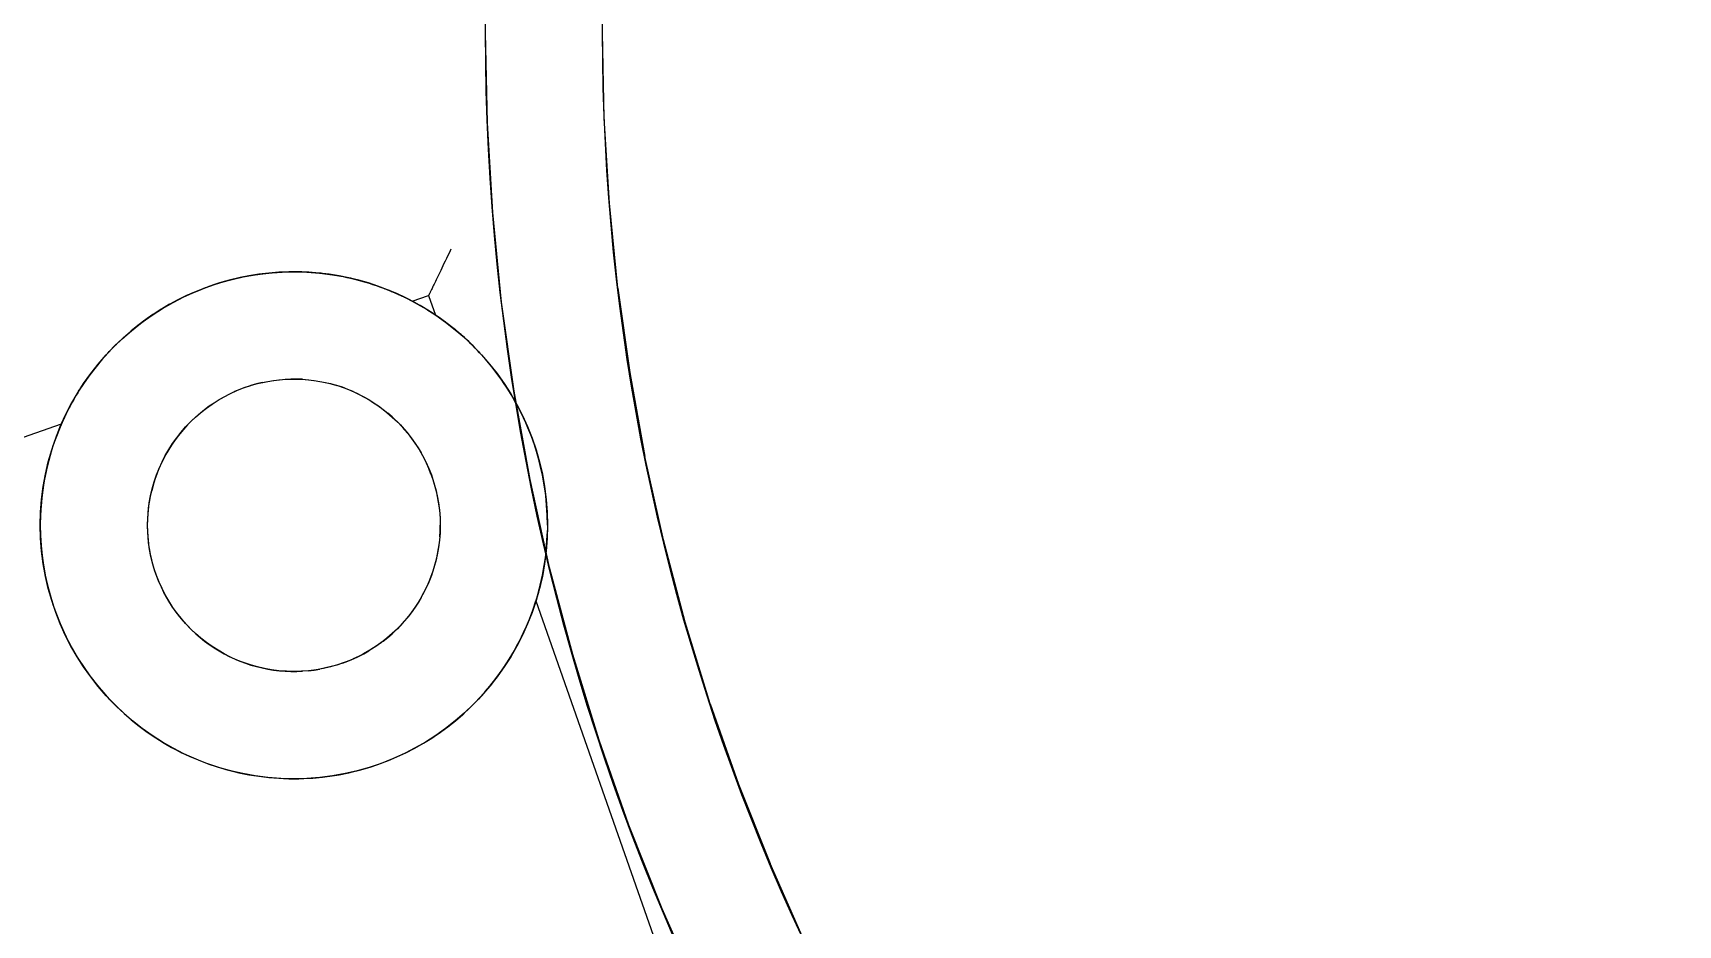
# Model space of a CAD drawing. Header units: millimetres. Extents: x -66 to 216, y -204 to 56.
# Drawn here: x -41.76 to -16.46, y -13.73 to 0 of the extents above; entities that cross this region are included whole.
import ezdxf

# ---------------------------------------------------------------- set-up
doc = ezdxf.new("R2010")
doc.units = ezdxf.units.MM
doc.layers.add('TOP_XY', color=7, linetype='Continuous')

msp = doc.modelspace()

# ---------------------------------------------------------------- linework, layer by layer
for centre, radius in [((0, 0), 34.8), ((0, 0), 33), ((-37.747, -7.576), 3.9), ((-37.747, -7.576), 2.25)]:
    msp.add_circle(centre, radius)
at = {"layer": 'TOP_XY'}
for p, q in [((-33, 0), (-32.974, 1.312)), ((-34.772, -1.384), (-34.8, 0)), ((-32.974, -1.312), (-33, 0)), ((-34.69, -2.765), (-34.772, -1.384)), ((-32.896, -2.622), (-32.974, -1.312)), ((-34.553, -4.142), (-34.69, -2.765)), ((-32.765, -3.928), (-32.896, -2.622)), ((-35.422, -3.514), (-35.44, -3.55)), ((-35.402, -3.472), (-35.422, -3.514)), ((-35.38, -3.425), (-35.402, -3.472)), ((-35.356, -3.377), (-35.38, -3.425)), ((-35.333, -3.327), (-35.356, -3.377)), ((-38.822, -3.827), (-38.676, -3.788)), ((-38.593, -3.769), (-38.744, -3.806)), ((-38.676, -3.788), (-38.744, -3.806)), ((-38.676, -3.788), (-38.529, -3.755)), ((-38.676, -3.788), (-38.593, -3.769)), ((-38.441, -3.738), (-38.593, -3.769)), ((-38.529, -3.755), (-38.593, -3.769)), ((-38.529, -3.755), (-38.38, -3.728)), ((-38.529, -3.755), (-38.441, -3.738)), ((-38.288, -3.714), (-38.441, -3.738)), ((-38.38, -3.728), (-38.441, -3.738)), ((-38.38, -3.728), (-38.231, -3.706)), ((-38.38, -3.728), (-38.288, -3.714)), ((-38.134, -3.695), (-38.288, -3.714)), ((-38.231, -3.706), (-38.288, -3.714)), ((-38.231, -3.706), (-38.08, -3.69)), ((-38.231, -3.706), (-38.134, -3.695)), ((-37.98, -3.683), (-38.134, -3.695)), ((-38.08, -3.69), (-38.134, -3.695)), ((-38.08, -3.69), (-37.929, -3.68)), ((-38.08, -3.69), (-37.98, -3.683)), ((-37.825, -3.677), (-37.98, -3.683)), ((-37.929, -3.68), (-37.98, -3.683)), ((-37.929, -3.68), (-37.778, -3.676)), ((-37.929, -3.68), (-37.825, -3.677)), ((-37.778, -3.676), (-37.825, -3.677)), ((-37.67, -3.677), (-37.825, -3.677)), ((-37.778, -3.676), (-37.627, -3.678)), ((-37.778, -3.676), (-37.67, -3.677)), ((-37.627, -3.678), (-37.67, -3.677)), ((-37.515, -3.683), (-37.67, -3.677)), ((-37.476, -3.685), (-37.627, -3.678)), ((-37.627, -3.678), (-37.515, -3.683)), ((-37.476, -3.685), (-37.515, -3.683)), ((-37.36, -3.695), (-37.515, -3.683)), ((-37.476, -3.685), (-37.326, -3.699)), ((-37.476, -3.685), (-37.36, -3.695)), ((-37.326, -3.699), (-37.36, -3.695)), ((-37.206, -3.714), (-37.36, -3.695)), ((-37.326, -3.699), (-37.176, -3.718)), ((-37.326, -3.699), (-37.206, -3.714)), ((-37.176, -3.718), (-37.206, -3.714)), ((-37.053, -3.738), (-37.206, -3.714)), ((-37.176, -3.718), (-37.144, -3.723)), ((-37.144, -3.723), (-37.112, -3.728)), ((-37.112, -3.728), (-37.052, -3.739)), ((-37.112, -3.728), (-37.053, -3.738)), ((-36.901, -3.769), (-37.053, -3.738)), ((-37.052, -3.739), (-36.991, -3.75)), ((-36.991, -3.75), (-36.931, -3.762)), ((-36.931, -3.762), (-36.872, -3.776)), ((-36.931, -3.762), (-36.901, -3.769)), ((-36.872, -3.776), (-36.901, -3.769)), ((-36.75, -3.806), (-36.901, -3.769)), ((-36.872, -3.776), (-36.813, -3.79)), ((-36.813, -3.79), (-36.761, -3.803)), ((-35.549, -3.777), (-35.561, -3.802)), ((-35.535, -3.748), (-35.549, -3.777)), ((-35.52, -3.718), (-35.535, -3.748)), ((-35.505, -3.687), (-35.52, -3.718)), ((-35.49, -3.654), (-35.505, -3.687)), ((-35.474, -3.621), (-35.49, -3.654)), ((-35.457, -3.586), (-35.474, -3.621)), ((-35.44, -3.55), (-35.457, -3.586)), ((-39.524, -4.104), (-39.388, -4.038)), ((-39.329, -4.011), (-39.469, -4.077)), ((-39.388, -4.038), (-39.469, -4.077)), ((-39.388, -4.038), (-39.25, -3.977)), ((-39.388, -4.038), (-39.329, -4.011)), ((-39.186, -3.951), (-39.329, -4.011)), ((-39.25, -3.977), (-39.329, -4.011)), ((-39.25, -3.977), (-39.11, -3.922)), ((-39.25, -3.977), (-39.186, -3.951)), ((-39.041, -3.897), (-39.186, -3.951)), ((-39.11, -3.922), (-39.186, -3.951)), ((-39.11, -3.922), (-38.967, -3.872)), ((-39.11, -3.922), (-39.041, -3.897)), ((-38.893, -3.848), (-39.041, -3.897)), ((-38.967, -3.872), (-39.041, -3.897)), ((-38.967, -3.872), (-38.822, -3.827)), ((-38.967, -3.872), (-38.893, -3.848)), ((-38.744, -3.806), (-38.893, -3.848)), ((-38.822, -3.827), (-38.893, -3.848)), ((-38.822, -3.827), (-38.744, -3.806)), ((-36.761, -3.803), (-36.723, -3.813)), ((-36.761, -3.803), (-36.75, -3.806)), ((-36.723, -3.813), (-36.75, -3.806)), ((-36.601, -3.848), (-36.75, -3.806)), ((-36.723, -3.813), (-36.685, -3.824)), ((-36.685, -3.824), (-36.647, -3.834)), ((-36.647, -3.834), (-36.61, -3.846)), ((-36.61, -3.846), (-36.573, -3.857)), ((-36.61, -3.846), (-36.601, -3.848)), ((-36.573, -3.857), (-36.601, -3.848)), ((-36.454, -3.897), (-36.601, -3.848)), ((-36.573, -3.857), (-36.537, -3.869)), ((-36.537, -3.869), (-36.501, -3.881)), ((-36.501, -3.881), (-36.466, -3.893)), ((-36.466, -3.893), (-36.431, -3.905)), ((-36.466, -3.893), (-36.454, -3.897)), ((-36.431, -3.905), (-36.454, -3.897)), ((-36.309, -3.951), (-36.454, -3.897)), ((-36.431, -3.905), (-36.398, -3.917)), ((-36.398, -3.917), (-36.368, -3.928)), ((-36.368, -3.928), (-36.347, -3.936)), ((-36.347, -3.936), (-36.326, -3.944)), ((-36.326, -3.944), (-36.305, -3.953)), ((-36.326, -3.944), (-36.309, -3.951)), ((-36.166, -4.011), (-36.309, -3.951)), ((-36.305, -3.953), (-36.284, -3.961)), ((-36.284, -3.961), (-36.264, -3.969)), ((-36.264, -3.969), (-36.245, -3.977)), ((-36.245, -3.977), (-36.226, -3.985)), ((-36.226, -3.985), (-36.207, -3.993)), ((-36.207, -3.993), (-36.189, -4.001)), ((-36.189, -4.001), (-36.171, -4.009)), ((-36.171, -4.009), (-36.154, -4.016)), ((-36.025, -4.077), (-36.166, -4.011)), ((-36.154, -4.016), (-36.138, -4.024)), ((-36.138, -4.024), (-36.122, -4.031)), ((-36.122, -4.031), (-36.106, -4.038)), ((-36.106, -4.038), (-36.091, -4.045)), ((-36.091, -4.045), (-36.077, -4.052)), ((-35.926, -4.127), (-35.675, -4.039)), ((-35.674, -4.038), (-35.675, -4.039)), ((-35.675, -4.039), (-35.675, -4.039)), ((-35.675, -4.039), (-35.569, -4.341)), ((-35.673, -4.036), (-35.674, -4.038)), ((-35.672, -4.034), (-35.673, -4.036)), ((-35.67, -4.03), (-35.672, -4.034)), ((-35.668, -4.026), (-35.67, -4.03)), ((-35.666, -4.022), (-35.668, -4.026)), ((-35.664, -4.016), (-35.666, -4.022)), ((-35.661, -4.01), (-35.664, -4.016)), ((-35.657, -4.003), (-35.661, -4.01)), ((-35.653, -3.995), (-35.657, -4.003)), ((-35.649, -3.987), (-35.653, -3.995)), ((-35.645, -3.978), (-35.649, -3.987)), ((-35.64, -3.968), (-35.645, -3.978)), ((-35.635, -3.957), (-35.64, -3.968)), ((-35.63, -3.946), (-35.635, -3.957)), ((-35.623, -3.933), (-35.63, -3.946)), ((-35.616, -3.917), (-35.623, -3.933)), ((-35.608, -3.9), (-35.616, -3.917)), ((-35.599, -3.882), (-35.608, -3.9)), ((-35.59, -3.864), (-35.599, -3.882)), ((-35.581, -3.844), (-35.59, -3.864)), ((-35.571, -3.823), (-35.581, -3.844)), ((-35.561, -3.802), (-35.571, -3.823)), ((-32.765, -3.928), (-32.583, -5.227)), ((-39.915, -4.334), (-39.788, -4.253)), ((-39.742, -4.225), (-39.873, -4.307)), ((-39.788, -4.253), (-39.873, -4.307)), ((-39.788, -4.253), (-39.658, -4.176)), ((-39.788, -4.253), (-39.742, -4.225)), ((-39.607, -4.148), (-39.742, -4.225)), ((-39.658, -4.176), (-39.742, -4.225)), ((-39.658, -4.176), (-39.524, -4.104)), ((-39.658, -4.176), (-39.607, -4.148)), ((-39.469, -4.077), (-39.607, -4.148)), ((-39.524, -4.104), (-39.607, -4.148)), ((-39.524, -4.104), (-39.469, -4.077)), ((-36.077, -4.052), (-36.063, -4.058)), ((-36.063, -4.058), (-36.05, -4.065)), ((-36.05, -4.065), (-36.038, -4.071)), ((-36.038, -4.071), (-36.026, -4.077)), ((-36.026, -4.077), (-36.014, -4.082)), ((-35.887, -4.148), (-36.025, -4.077)), ((-36.014, -4.082), (-36.004, -4.087)), ((-36.004, -4.087), (-35.994, -4.092)), ((-35.994, -4.092), (-35.985, -4.097)), ((-35.985, -4.097), (-35.976, -4.101)), ((-35.976, -4.101), (-35.968, -4.106)), ((-35.968, -4.106), (-35.961, -4.109)), ((-35.961, -4.109), (-35.954, -4.113)), ((-35.954, -4.113), (-35.948, -4.116)), ((-35.948, -4.116), (-35.943, -4.118)), ((-35.943, -4.118), (-35.939, -4.121)), ((-35.939, -4.121), (-35.935, -4.123)), ((-35.935, -4.123), (-35.932, -4.124)), ((-35.932, -4.124), (-35.929, -4.126)), ((-35.929, -4.126), (-35.927, -4.127)), ((-35.927, -4.127), (-35.926, -4.127)), ((-35.926, -4.127), (-35.926, -4.127)), ((-35.926, -4.127), (-35.753, -4.225)), ((-35.926, -4.127), (-35.804, -4.194)), ((-35.926, -4.127), (-35.887, -4.148)), ((-35.753, -4.225), (-35.887, -4.148)), ((-35.685, -4.266), (-35.804, -4.194)), ((-35.753, -4.225), (-35.804, -4.194)), ((-35.685, -4.266), (-35.753, -4.225)), ((-35.621, -4.307), (-35.753, -4.225)), ((-35.569, -4.341), (-35.685, -4.266)), ((-35.685, -4.266), (-35.621, -4.307)), ((-34.361, -5.512), (-34.553, -4.142)), ((-40.277, -4.608), (-40.16, -4.512)), ((-40.127, -4.486), (-40.248, -4.583)), ((-40.16, -4.512), (-40.248, -4.583)), ((-40.16, -4.512), (-40.039, -4.421)), ((-40.16, -4.512), (-40.127, -4.486)), ((-40.002, -4.394), (-40.127, -4.486)), ((-40.039, -4.421), (-40.127, -4.486)), ((-40.039, -4.421), (-39.915, -4.334)), ((-40.039, -4.421), (-40.002, -4.394)), ((-39.873, -4.307), (-40.002, -4.394)), ((-39.915, -4.334), (-40.002, -4.394)), ((-39.915, -4.334), (-39.873, -4.307)), ((-35.493, -4.394), (-35.621, -4.307)), ((-35.569, -4.341), (-35.621, -4.307)), ((-35.569, -4.341), (-35.569, -4.341)), ((-35.569, -4.341), (-35.568, -4.342)), ((-35.568, -4.342), (-35.566, -4.343)), ((-35.566, -4.343), (-35.565, -4.344)), ((-35.565, -4.344), (-35.562, -4.346)), ((-35.562, -4.346), (-35.559, -4.348)), ((-35.559, -4.348), (-35.556, -4.35)), ((-35.552, -4.352), (-35.556, -4.35)), ((-35.548, -4.355), (-35.552, -4.352)), ((-35.543, -4.359), (-35.548, -4.355)), ((-35.543, -4.359), (-35.538, -4.362)), ((-35.538, -4.362), (-35.532, -4.366)), ((-35.532, -4.366), (-35.525, -4.371)), ((-35.525, -4.371), (-35.519, -4.375)), ((-35.519, -4.375), (-35.512, -4.38)), ((-35.512, -4.38), (-35.504, -4.386)), ((-35.504, -4.386), (-35.496, -4.391)), ((-35.496, -4.391), (-35.487, -4.397)), ((-35.368, -4.486), (-35.493, -4.394)), ((-35.487, -4.397), (-35.479, -4.404)), ((-35.479, -4.404), (-35.469, -4.41)), ((-35.469, -4.41), (-35.46, -4.417)), ((-35.46, -4.417), (-35.45, -4.425)), ((-35.45, -4.425), (-35.44, -4.432)), ((-35.429, -4.44), (-35.44, -4.432)), ((-35.418, -4.448), (-35.429, -4.44)), ((-35.407, -4.456), (-35.418, -4.448)), ((-35.395, -4.465), (-35.407, -4.456)), ((-35.395, -4.465), (-35.383, -4.474)), ((-35.383, -4.474), (-35.371, -4.483)), ((-35.371, -4.483), (-35.359, -4.493)), ((-35.247, -4.583), (-35.368, -4.486)), ((-35.359, -4.493), (-35.342, -4.506)), ((-35.342, -4.506), (-35.322, -4.521)), ((-35.303, -4.537), (-35.322, -4.521)), ((-35.282, -4.554), (-35.303, -4.537)), ((-35.262, -4.571), (-35.282, -4.554)), ((-40.477, -4.791), (-40.586, -4.902)), ((-40.499, -4.812), (-40.39, -4.708)), ((-40.499, -4.812), (-40.477, -4.791)), ((-40.365, -4.685), (-40.477, -4.791)), ((-40.39, -4.708), (-40.477, -4.791)), ((-40.39, -4.708), (-40.277, -4.608)), ((-40.39, -4.708), (-40.365, -4.685)), ((-40.248, -4.583), (-40.365, -4.685)), ((-40.277, -4.608), (-40.365, -4.685)), ((-40.277, -4.608), (-40.248, -4.583)), ((-35.247, -4.583), (-35.262, -4.571)), ((-35.262, -4.571), (-35.241, -4.588)), ((-35.13, -4.685), (-35.247, -4.583)), ((-35.247, -4.583), (-35.241, -4.588)), ((-35.241, -4.588), (-35.22, -4.606)), ((-35.198, -4.624), (-35.22, -4.606)), ((-35.176, -4.643), (-35.198, -4.624)), ((-35.154, -4.663), (-35.176, -4.643)), ((-35.13, -4.685), (-35.154, -4.663)), ((-35.125, -4.689), (-35.154, -4.663)), ((-35.017, -4.791), (-35.13, -4.685)), ((-35.13, -4.685), (-35.125, -4.689)), ((-35.092, -4.72), (-35.125, -4.689)), ((-35.058, -4.751), (-35.092, -4.72)), ((-35.025, -4.784), (-35.058, -4.751)), ((-35.017, -4.791), (-35.025, -4.784)), ((-34.991, -4.817), (-35.025, -4.784)), ((-34.909, -4.902), (-35.017, -4.791)), ((-35.017, -4.791), (-34.991, -4.817)), ((-40.69, -5.017), (-40.789, -5.136)), ((-40.709, -5.038), (-40.759, -5.098)), ((-40.657, -4.979), (-40.709, -5.038)), ((-40.69, -5.017), (-40.709, -5.038)), ((-40.586, -4.902), (-40.69, -5.017)), ((-40.657, -4.979), (-40.69, -5.017)), ((-40.604, -4.921), (-40.657, -4.979)), ((-40.499, -4.812), (-40.604, -4.921)), ((-40.604, -4.921), (-40.586, -4.902)), ((-40.499, -4.812), (-40.586, -4.902)), ((-34.958, -4.851), (-34.991, -4.817)), ((-34.924, -4.885), (-34.958, -4.851)), ((-34.909, -4.902), (-34.924, -4.885)), ((-34.891, -4.921), (-34.924, -4.885)), ((-34.804, -5.017), (-34.909, -4.902)), ((-34.909, -4.902), (-34.891, -4.921)), ((-34.847, -4.969), (-34.891, -4.921)), ((-34.804, -5.017), (-34.847, -4.969)), ((-34.798, -5.024), (-34.847, -4.969)), ((-34.705, -5.136), (-34.804, -5.017)), ((-34.804, -5.017), (-34.798, -5.024)), ((-34.75, -5.081), (-34.798, -5.024)), ((-40.884, -5.259), (-40.974, -5.385)), ((-40.896, -5.275), (-40.932, -5.325)), ((-40.855, -5.22), (-40.896, -5.275)), ((-40.884, -5.259), (-40.896, -5.275)), ((-40.789, -5.136), (-40.884, -5.259)), ((-40.855, -5.22), (-40.884, -5.259)), ((-40.808, -5.159), (-40.855, -5.22)), ((-40.759, -5.098), (-40.808, -5.159)), ((-40.789, -5.136), (-40.808, -5.159)), ((-40.759, -5.098), (-40.789, -5.136)), ((-34.705, -5.136), (-34.75, -5.081)), ((-34.703, -5.139), (-34.75, -5.081)), ((-34.61, -5.259), (-34.705, -5.136)), ((-34.705, -5.136), (-34.703, -5.139)), ((-34.656, -5.198), (-34.703, -5.139)), ((-34.611, -5.258), (-34.656, -5.198)), ((-34.566, -5.32), (-34.611, -5.258)), ((-34.521, -5.385), (-34.61, -5.259)), ((-32.583, -5.227), (-32.35, -6.518)), ((-41.058, -5.515), (-41.138, -5.648)), ((-41.072, -5.537), (-41.095, -5.575)), ((-41.047, -5.498), (-41.072, -5.537)), ((-41.058, -5.515), (-41.072, -5.537)), ((-40.974, -5.385), (-41.058, -5.515)), ((-41.058, -5.515), (-41.047, -5.498)), ((-41.022, -5.458), (-41.047, -5.498)), ((-40.996, -5.419), (-41.022, -5.458)), ((-40.966, -5.374), (-40.996, -5.419)), ((-40.974, -5.385), (-40.996, -5.419)), ((-40.974, -5.385), (-40.966, -5.374)), ((-40.932, -5.325), (-40.966, -5.374)), ((-38.82, -5.598), (-38.741, -5.557)), ((-38.741, -5.557), (-38.66, -5.519)), ((-38.577, -5.485), (-38.66, -5.519)), ((-38.493, -5.453), (-38.577, -5.485)), ((-38.493, -5.453), (-38.408, -5.425)), ((-38.322, -5.401), (-38.408, -5.425)), ((-38.235, -5.38), (-38.322, -5.401)), ((-38.235, -5.38), (-38.148, -5.362)), ((-38.148, -5.362), (-38.059, -5.348)), ((-38.059, -5.348), (-37.971, -5.337)), ((-37.971, -5.337), (-37.881, -5.33)), ((-37.881, -5.33), (-37.792, -5.326)), ((-37.702, -5.326), (-37.792, -5.326)), ((-37.613, -5.33), (-37.702, -5.326)), ((-37.613, -5.33), (-37.524, -5.337)), ((-37.524, -5.337), (-37.435, -5.348)), ((-37.435, -5.348), (-37.347, -5.362)), ((-37.347, -5.362), (-37.259, -5.38)), ((-37.259, -5.38), (-37.172, -5.401)), ((-37.172, -5.401), (-37.086, -5.425)), ((-37.001, -5.453), (-37.086, -5.425)), ((-36.917, -5.485), (-37.001, -5.453)), ((-36.835, -5.519), (-36.917, -5.485)), ((-36.835, -5.519), (-36.754, -5.557)), ((-36.754, -5.557), (-36.674, -5.598)), ((-34.523, -5.382), (-34.566, -5.32)), ((-34.467, -5.467), (-34.523, -5.382)), ((-34.521, -5.385), (-34.523, -5.382)), ((-34.436, -5.515), (-34.521, -5.385)), ((-34.467, -5.467), (-34.521, -5.385)), ((-34.406, -5.564), (-34.467, -5.467)), ((-34.436, -5.515), (-34.467, -5.467)), ((-34.357, -5.648), (-34.436, -5.515)), ((-34.406, -5.564), (-34.436, -5.515)), ((-34.357, -5.648), (-34.406, -5.564)), ((-34.348, -5.664), (-34.406, -5.564)), ((-34.114, -6.874), (-34.361, -5.512)), ((-41.212, -5.785), (-41.28, -5.924)), ((-41.227, -5.816), (-41.237, -5.835)), ((-41.217, -5.796), (-41.227, -5.816)), ((-41.207, -5.775), (-41.217, -5.796)), ((-41.212, -5.785), (-41.217, -5.796)), ((-41.138, -5.648), (-41.212, -5.785)), ((-41.212, -5.785), (-41.207, -5.775)), ((-41.194, -5.752), (-41.207, -5.775)), ((-41.18, -5.725), (-41.194, -5.752)), ((-41.165, -5.697), (-41.18, -5.725)), ((-41.149, -5.668), (-41.165, -5.697)), ((-41.132, -5.639), (-41.149, -5.668)), ((-41.138, -5.648), (-41.149, -5.668)), ((-41.138, -5.648), (-41.132, -5.639)), ((-41.115, -5.609), (-41.132, -5.639)), ((-41.095, -5.575), (-41.115, -5.609)), ((-39.19, -5.849), (-39.12, -5.793)), ((-39.12, -5.793), (-39.048, -5.74)), ((-39.048, -5.74), (-38.974, -5.69)), ((-38.974, -5.69), (-38.898, -5.643)), ((-38.898, -5.643), (-38.82, -5.598)), ((-36.674, -5.598), (-36.597, -5.643)), ((-36.597, -5.643), (-36.521, -5.69)), ((-36.521, -5.69), (-36.447, -5.74)), ((-36.447, -5.74), (-36.375, -5.793)), ((-36.375, -5.793), (-36.305, -5.849)), ((-34.283, -5.785), (-34.357, -5.648)), ((-34.357, -5.648), (-34.348, -5.664)), ((-34.293, -5.765), (-34.348, -5.664)), ((-34.242, -5.867), (-34.293, -5.765)), ((-34.283, -5.785), (-34.293, -5.765)), ((-34.214, -5.924), (-34.283, -5.785)), ((-34.242, -5.867), (-34.283, -5.785)), ((-41.324, -6.021), (-59.649, -12.451)), ((-41.324, -6.021), (-41.4, -6.21)), ((-41.343, -6.066), (-41.4, -6.21)), ((-41.324, -6.021), (-41.364, -6.116)), ((-41.28, -5.924), (-41.343, -6.066)), ((-41.324, -6.021), (-41.343, -6.066)), ((-41.323, -6.02), (-41.324, -6.021)), ((-41.324, -6.021), (-41.324, -6.021)), ((-41.322, -6.016), (-41.323, -6.018)), ((-41.323, -6.018), (-41.323, -6.02)), ((-41.32, -6.013), (-41.322, -6.016)), ((-41.318, -6.009), (-41.32, -6.013)), ((-41.316, -6.004), (-41.318, -6.009)), ((-41.314, -5.998), (-41.316, -6.004)), ((-41.311, -5.992), (-41.314, -5.998)), ((-41.308, -5.986), (-41.311, -5.992)), ((-41.305, -5.978), (-41.308, -5.986)), ((-41.301, -5.97), (-41.305, -5.978)), ((-41.297, -5.961), (-41.301, -5.97)), ((-41.293, -5.952), (-41.297, -5.961)), ((-41.288, -5.942), (-41.293, -5.952)), ((-41.283, -5.931), (-41.288, -5.942)), ((-41.277, -5.918), (-41.283, -5.931)), ((-41.27, -5.903), (-41.277, -5.918)), ((-41.263, -5.887), (-41.27, -5.903)), ((-41.255, -5.871), (-41.263, -5.887)), ((-41.246, -5.853), (-41.255, -5.871)), ((-41.237, -5.835), (-41.246, -5.853)), ((-39.385, -6.033), (-39.445, -6.1)), ((-39.322, -5.969), (-39.385, -6.033)), ((-39.322, -5.969), (-39.257, -5.908)), ((-39.257, -5.908), (-39.19, -5.849)), ((-36.237, -5.908), (-36.305, -5.849)), ((-36.172, -5.969), (-36.237, -5.908)), ((-36.172, -5.969), (-36.11, -6.033)), ((-36.11, -6.033), (-36.049, -6.1)), ((-34.193, -5.972), (-34.242, -5.867)), ((-34.214, -5.924), (-34.242, -5.867)), ((-34.152, -6.066), (-34.214, -5.924)), ((-34.193, -5.972), (-34.214, -5.924)), ((-34.152, -6.066), (-34.193, -5.972)), ((-34.147, -6.077), (-34.193, -5.972)), ((-34.094, -6.21), (-34.152, -6.066)), ((-34.152, -6.066), (-34.147, -6.077)), ((-41.4, -6.21), (-41.452, -6.356)), ((-41.401, -6.212), (-41.442, -6.327)), ((-41.364, -6.116), (-41.401, -6.212)), ((-41.364, -6.116), (-41.4, -6.21)), ((-39.609, -6.312), (-39.657, -6.387)), ((-39.557, -6.239), (-39.609, -6.312)), ((-39.502, -6.168), (-39.557, -6.239)), ((-39.445, -6.1), (-39.502, -6.168)), ((-36.049, -6.1), (-35.992, -6.168)), ((-35.992, -6.168), (-35.938, -6.239)), ((-35.938, -6.239), (-35.886, -6.312)), ((-35.886, -6.312), (-35.837, -6.387)), ((-34.104, -6.185), (-34.147, -6.077)), ((-34.064, -6.293), (-34.104, -6.185)), ((-34.094, -6.21), (-34.104, -6.185)), ((-34.043, -6.356), (-34.094, -6.21)), ((-34.064, -6.293), (-34.094, -6.21)), ((-34.028, -6.403), (-34.064, -6.293)), ((-34.043, -6.356), (-34.064, -6.293)), ((-41.512, -6.56), (-41.542, -6.678)), ((-41.497, -6.504), (-41.537, -6.654)), ((-41.512, -6.56), (-41.537, -6.654)), ((-41.479, -6.443), (-41.512, -6.56)), ((-41.497, -6.504), (-41.512, -6.56)), ((-41.452, -6.356), (-41.497, -6.504)), ((-41.479, -6.443), (-41.497, -6.504)), ((-41.442, -6.327), (-41.479, -6.443)), ((-41.452, -6.356), (-41.479, -6.443)), ((-41.442, -6.327), (-41.452, -6.356)), ((-39.746, -6.543), (-39.785, -6.623)), ((-39.703, -6.464), (-39.746, -6.543)), ((-39.657, -6.387), (-39.703, -6.464)), ((-35.837, -6.387), (-35.791, -6.464)), ((-35.791, -6.464), (-35.749, -6.543)), ((-35.749, -6.543), (-35.709, -6.623)), ((-33.997, -6.504), (-34.043, -6.356)), ((-34.028, -6.403), (-34.043, -6.356)), ((-33.997, -6.504), (-34.028, -6.403)), ((-33.995, -6.513), (-34.028, -6.403)), ((-33.958, -6.654), (-33.997, -6.504)), ((-33.997, -6.504), (-33.995, -6.513)), ((-33.965, -6.624), (-33.995, -6.513)), ((-32.065, -7.799), (-32.35, -6.518)), ((-41.57, -6.806), (-41.598, -6.958)), ((-41.569, -6.796), (-41.591, -6.916)), ((-41.57, -6.806), (-41.591, -6.916)), ((-41.537, -6.654), (-41.57, -6.806)), ((-41.57, -6.806), (-41.569, -6.796)), ((-41.542, -6.678), (-41.569, -6.796)), ((-41.537, -6.654), (-41.542, -6.678)), ((-39.855, -6.788), (-39.884, -6.872)), ((-39.822, -6.705), (-39.855, -6.788)), ((-39.785, -6.623), (-39.822, -6.705)), ((-35.673, -6.705), (-35.709, -6.623)), ((-35.64, -6.788), (-35.673, -6.705)), ((-35.64, -6.788), (-35.61, -6.872)), ((-33.939, -6.734), (-33.965, -6.624)), ((-33.958, -6.654), (-33.965, -6.624)), ((-33.924, -6.806), (-33.958, -6.654)), ((-33.939, -6.734), (-33.958, -6.654)), ((-33.916, -6.846), (-33.939, -6.734)), ((-33.924, -6.806), (-33.939, -6.734)), ((-33.896, -6.958), (-33.924, -6.806)), ((-33.916, -6.846), (-33.924, -6.806)), ((-41.61, -7.036), (-41.625, -7.157)), ((-41.598, -6.958), (-41.62, -7.112)), ((-41.61, -7.036), (-41.62, -7.112)), ((-41.591, -6.916), (-41.61, -7.036)), ((-41.598, -6.958), (-41.61, -7.036)), ((-41.591, -6.916), (-41.598, -6.958)), ((-39.953, -7.132), (-39.933, -7.044)), ((-39.911, -6.958), (-39.933, -7.044)), ((-39.884, -6.872), (-39.911, -6.958)), ((-35.61, -6.872), (-35.584, -6.958)), ((-35.584, -6.958), (-35.561, -7.044)), ((-35.561, -7.044), (-35.542, -7.132)), ((-33.814, -8.225), (-34.114, -6.874)), ((-33.897, -6.958), (-33.916, -6.846)), ((-33.88, -7.07), (-33.897, -6.958)), ((-33.875, -7.112), (-33.896, -6.958)), ((-33.88, -7.07), (-33.896, -6.958)), ((-33.867, -7.183), (-33.88, -7.07)), ((-33.875, -7.112), (-33.88, -7.07)), ((-41.635, -7.266), (-41.644, -7.421)), ((-41.636, -7.278), (-41.643, -7.399)), ((-41.625, -7.157), (-41.636, -7.278)), ((-41.635, -7.266), (-41.636, -7.278)), ((-41.62, -7.112), (-41.635, -7.266)), ((-41.625, -7.157), (-41.635, -7.266)), ((-41.62, -7.112), (-41.625, -7.157)), ((-39.99, -7.397), (-39.981, -7.308)), ((-39.981, -7.308), (-39.969, -7.22)), ((-39.969, -7.22), (-39.953, -7.132)), ((-35.542, -7.132), (-35.526, -7.22)), ((-35.526, -7.22), (-35.513, -7.308)), ((-35.513, -7.308), (-35.504, -7.397)), ((-33.86, -7.266), (-33.875, -7.112)), ((-33.867, -7.183), (-33.875, -7.112)), ((-33.857, -7.295), (-33.867, -7.183)), ((-33.86, -7.266), (-33.867, -7.183)), ((-33.85, -7.421), (-33.86, -7.266)), ((-33.857, -7.295), (-33.86, -7.266)), ((-33.851, -7.408), (-33.857, -7.295)), ((-41.643, -7.399), (-41.647, -7.521)), ((-41.644, -7.421), (-41.647, -7.521)), ((-41.644, -7.421), (-41.647, -7.576)), ((-41.647, -7.521), (-41.647, -7.576)), ((-41.647, -7.521), (-41.647, -7.642)), ((-41.647, -7.576), (-41.647, -7.642)), ((-41.647, -7.576), (-41.644, -7.731)), ((-41.643, -7.399), (-41.644, -7.421)), ((-39.997, -7.576), (-39.995, -7.487)), ((-39.995, -7.665), (-39.997, -7.576)), ((-39.995, -7.487), (-39.99, -7.397)), ((-35.504, -7.397), (-35.499, -7.487)), ((-35.499, -7.487), (-35.497, -7.576)), ((-35.499, -7.665), (-35.497, -7.576)), ((-33.848, -7.492), (-33.851, -7.408)), ((-33.85, -7.421), (-33.851, -7.408)), ((-33.848, -7.492), (-33.85, -7.421)), ((-33.847, -7.576), (-33.85, -7.421)), ((-33.847, -7.576), (-33.85, -7.731)), ((-33.847, -7.576), (-33.849, -7.678)), ((-33.848, -7.492), (-33.847, -7.576)), ((-41.647, -7.642), (-41.644, -7.731)), ((-41.647, -7.642), (-41.643, -7.764)), ((-41.644, -7.731), (-41.643, -7.764)), ((-41.644, -7.731), (-41.635, -7.886)), ((-41.643, -7.764), (-41.635, -7.885)), ((-39.99, -7.755), (-39.995, -7.665)), ((-39.981, -7.844), (-39.99, -7.755)), ((-35.504, -7.755), (-35.513, -7.844)), ((-35.504, -7.755), (-35.499, -7.665)), ((-33.86, -7.886), (-33.85, -7.731)), ((-33.858, -7.869), (-33.853, -7.779)), ((-33.853, -7.779), (-33.849, -7.678)), ((-33.853, -7.779), (-33.85, -7.731)), ((-33.85, -7.731), (-33.849, -7.678)), ((-31.73, -9.068), (-32.065, -7.799)), ((-41.635, -7.885), (-41.623, -8.006)), ((-41.635, -7.886), (-41.62, -8.04)), ((-41.623, -8.006), (-41.62, -8.04)), ((-41.623, -8.006), (-41.608, -8.127)), ((-41.62, -8.04), (-41.608, -8.127)), ((-41.62, -8.04), (-41.598, -8.194)), ((-39.969, -7.932), (-39.981, -7.844)), ((-39.953, -8.02), (-39.969, -7.932)), ((-39.933, -8.108), (-39.953, -8.02)), ((-35.542, -8.02), (-35.561, -8.108)), ((-35.526, -7.932), (-35.542, -8.02)), ((-35.513, -7.844), (-35.526, -7.932)), ((-33.896, -8.194), (-33.875, -8.04)), ((-33.889, -8.143), (-33.88, -8.081)), ((-33.88, -8.081), (-33.872, -8.019)), ((-33.875, -8.04), (-33.88, -8.081)), ((-33.875, -8.04), (-33.86, -7.886)), ((-33.875, -8.04), (-33.872, -8.019)), ((-33.872, -8.019), (-33.865, -7.948)), ((-33.865, -7.948), (-33.858, -7.869)), ((-33.865, -7.948), (-33.86, -7.886)), ((-33.86, -7.886), (-33.858, -7.869)), ((-41.608, -8.127), (-41.598, -8.194)), ((-41.608, -8.127), (-41.589, -8.247)), ((-41.598, -8.194), (-41.589, -8.247)), ((-41.598, -8.194), (-41.57, -8.346)), ((-41.589, -8.247), (-41.57, -8.346)), ((-41.589, -8.247), (-41.566, -8.367)), ((-41.57, -8.346), (-41.566, -8.367)), ((-41.57, -8.346), (-41.537, -8.498)), ((-39.911, -8.194), (-39.933, -8.108)), ((-39.884, -8.28), (-39.911, -8.194)), ((-39.855, -8.364), (-39.884, -8.28)), ((-35.61, -8.28), (-35.64, -8.364)), ((-35.584, -8.194), (-35.61, -8.28)), ((-35.561, -8.108), (-35.584, -8.194)), ((-33.958, -8.498), (-33.924, -8.346)), ((-33.928, -8.366), (-33.921, -8.331)), ((-33.924, -8.346), (-33.928, -8.366)), ((-33.924, -8.346), (-33.896, -8.194)), ((-33.924, -8.346), (-33.921, -8.331)), ((-33.921, -8.331), (-33.913, -8.29)), ((-33.913, -8.29), (-33.905, -8.244)), ((-33.897, -8.197), (-33.905, -8.244)), ((-33.897, -8.197), (-33.889, -8.143)), ((-33.896, -8.194), (-33.889, -8.143)), ((-33.46, -9.563), (-33.814, -8.225)), ((-41.566, -8.367), (-41.54, -8.485)), ((-41.537, -8.498), (-41.54, -8.485)), ((-41.54, -8.485), (-41.51, -8.603)), ((-41.537, -8.498), (-41.51, -8.603)), ((-41.537, -8.498), (-41.497, -8.648)), ((-39.822, -8.447), (-39.855, -8.364)), ((-39.785, -8.529), (-39.822, -8.447)), ((-39.746, -8.609), (-39.785, -8.529)), ((-35.749, -8.609), (-35.709, -8.529)), ((-35.673, -8.447), (-35.709, -8.529)), ((-35.64, -8.364), (-35.673, -8.447)), ((-33.997, -8.648), (-33.958, -8.498)), ((-33.987, -8.61), (-33.982, -8.594)), ((-33.982, -8.594), (-33.978, -8.577)), ((-33.978, -8.577), (-33.973, -8.558)), ((-33.967, -8.536), (-33.973, -8.558)), ((-33.961, -8.513), (-33.967, -8.536)), ((-33.955, -8.488), (-33.961, -8.513)), ((-33.958, -8.498), (-33.961, -8.513)), ((-33.958, -8.498), (-33.955, -8.488)), ((-33.955, -8.488), (-33.949, -8.463)), ((-33.949, -8.463), (-33.943, -8.434)), ((-33.943, -8.434), (-33.935, -8.401)), ((-33.928, -8.366), (-33.935, -8.401)), ((-41.51, -8.603), (-41.497, -8.648)), ((-41.51, -8.603), (-41.476, -8.72)), ((-41.497, -8.648), (-41.476, -8.72)), ((-41.497, -8.648), (-41.452, -8.796)), ((-41.476, -8.72), (-41.452, -8.796)), ((-41.476, -8.72), (-41.438, -8.835)), ((-41.452, -8.796), (-41.438, -8.835)), ((-41.452, -8.796), (-41.4, -8.942)), ((-41.438, -8.835), (-41.4, -8.942)), ((-41.438, -8.835), (-41.397, -8.95)), ((-39.703, -8.688), (-39.746, -8.609)), ((-39.657, -8.765), (-39.703, -8.688)), ((-39.609, -8.84), (-39.657, -8.765)), ((-39.557, -8.913), (-39.609, -8.84)), ((-35.886, -8.84), (-35.938, -8.913)), ((-35.837, -8.765), (-35.886, -8.84)), ((-35.791, -8.688), (-35.837, -8.765)), ((-35.791, -8.688), (-35.749, -8.609)), ((-34.094, -8.942), (-34.043, -8.796)), ((-34.073, -8.883), (-34.025, -8.741)), ((-34.073, -8.883), (-34.043, -8.796)), ((-34.043, -8.796), (-33.997, -8.648)), ((-34.043, -8.796), (-34.025, -8.74)), ((-34.024, -8.737), (-34.025, -8.739)), ((-34.025, -8.739), (-34.025, -8.74)), ((-34.025, -8.741), (-34.025, -8.74)), ((-34.025, -8.74), (-34.025, -8.74)), ((-34.025, -8.741), (-30.881, -17.701)), ((-34.023, -8.735), (-34.024, -8.737)), ((-34.023, -8.735), (-34.022, -8.732)), ((-34.022, -8.732), (-34.021, -8.728)), ((-34.021, -8.728), (-34.02, -8.723)), ((-34.02, -8.723), (-34.018, -8.718)), ((-34.018, -8.718), (-34.017, -8.713)), ((-34.015, -8.706), (-34.017, -8.713)), ((-34.013, -8.699), (-34.015, -8.706)), ((-34.01, -8.692), (-34.013, -8.699)), ((-34.008, -8.684), (-34.01, -8.692)), ((-34.005, -8.675), (-34.008, -8.684)), ((-34.002, -8.664), (-34.005, -8.675)), ((-33.999, -8.652), (-34.002, -8.664)), ((-33.995, -8.639), (-33.999, -8.652)), ((-33.991, -8.624), (-33.995, -8.639)), ((-33.987, -8.61), (-33.991, -8.624)), ((-41.4, -8.942), (-41.397, -8.95)), ((-41.4, -8.942), (-41.343, -9.086)), ((-41.397, -8.95), (-41.353, -9.063)), ((-41.353, -9.063), (-41.343, -9.086)), ((-41.353, -9.063), (-41.304, -9.175)), ((-41.343, -9.086), (-41.304, -9.175)), ((-41.343, -9.086), (-41.28, -9.228)), ((-39.502, -8.984), (-39.557, -8.913)), ((-39.445, -9.053), (-39.502, -8.984)), ((-39.385, -9.119), (-39.445, -9.053)), ((-36.049, -9.053), (-36.11, -9.119)), ((-35.992, -8.984), (-36.049, -9.053)), ((-35.938, -8.913), (-35.992, -8.984)), ((-34.214, -9.228), (-34.152, -9.086)), ((-34.184, -9.162), (-34.126, -9.023)), ((-34.184, -9.162), (-34.152, -9.086)), ((-34.152, -9.086), (-34.094, -8.942)), ((-34.152, -9.086), (-34.126, -9.023)), ((-34.126, -9.023), (-34.073, -8.883)), ((-34.126, -9.023), (-34.094, -8.942)), ((-34.094, -8.942), (-34.073, -8.883)), ((-31.344, -10.322), (-31.73, -9.068)), ((-41.304, -9.175), (-41.28, -9.228)), ((-41.304, -9.175), (-41.253, -9.285)), ((-41.28, -9.228), (-41.253, -9.285)), ((-41.28, -9.228), (-41.212, -9.367)), ((-41.253, -9.285), (-41.212, -9.367)), ((-41.253, -9.285), (-41.198, -9.393)), ((-39.385, -9.119), (-39.322, -9.183)), ((-39.322, -9.183), (-39.257, -9.244)), ((-39.257, -9.244), (-39.19, -9.303)), ((-39.19, -9.303), (-39.12, -9.359)), ((-39.12, -9.359), (-39.048, -9.412)), ((-36.375, -9.359), (-36.447, -9.412)), ((-36.375, -9.359), (-36.305, -9.303)), ((-36.305, -9.303), (-36.237, -9.244)), ((-36.172, -9.183), (-36.237, -9.244)), ((-36.11, -9.119), (-36.172, -9.183)), ((-34.317, -9.431), (-34.248, -9.298)), ((-34.283, -9.367), (-34.214, -9.228)), ((-34.283, -9.367), (-34.248, -9.298)), ((-34.248, -9.298), (-34.184, -9.162)), ((-34.248, -9.298), (-34.214, -9.228)), ((-34.214, -9.228), (-34.184, -9.162)), ((-41.212, -9.367), (-41.198, -9.393)), ((-41.212, -9.367), (-41.138, -9.504)), ((-41.198, -9.393), (-41.14, -9.5)), ((-41.14, -9.5), (-41.078, -9.605)), ((-41.138, -9.504), (-41.078, -9.605)), ((-41.138, -9.504), (-41.058, -9.637)), ((-41.078, -9.605), (-41.058, -9.637)), ((-41.078, -9.605), (-41.013, -9.708)), ((-39.048, -9.412), (-38.974, -9.462)), ((-38.974, -9.462), (-38.898, -9.51)), ((-38.898, -9.51), (-38.82, -9.554)), ((-38.82, -9.554), (-38.741, -9.595)), ((-38.741, -9.595), (-38.66, -9.633)), ((-36.754, -9.595), (-36.835, -9.633)), ((-36.754, -9.595), (-36.674, -9.554)), ((-36.674, -9.554), (-36.597, -9.51)), ((-36.521, -9.462), (-36.597, -9.51)), ((-36.447, -9.412), (-36.521, -9.462)), ((-34.469, -9.689), (-34.391, -9.562)), ((-34.436, -9.637), (-34.357, -9.504)), ((-34.436, -9.637), (-34.391, -9.562)), ((-34.391, -9.562), (-34.317, -9.431)), ((-34.391, -9.562), (-34.357, -9.504)), ((-34.357, -9.504), (-34.283, -9.367)), ((-34.357, -9.504), (-34.317, -9.431)), ((-34.317, -9.431), (-34.283, -9.367)), ((-33.054, -10.885), (-33.46, -9.563)), ((-41.058, -9.637), (-41.013, -9.708)), ((-41.058, -9.637), (-40.974, -9.767)), ((-41.013, -9.708), (-40.974, -9.767)), ((-41.013, -9.708), (-40.945, -9.809)), ((-40.974, -9.767), (-40.945, -9.809)), ((-40.974, -9.767), (-40.884, -9.893)), ((-40.945, -9.809), (-40.884, -9.893)), ((-40.945, -9.809), (-40.866, -9.918)), ((-38.66, -9.633), (-38.577, -9.667)), ((-38.577, -9.667), (-38.493, -9.699)), ((-38.493, -9.699), (-38.408, -9.727)), ((-38.408, -9.727), (-38.322, -9.751)), ((-38.322, -9.751), (-38.235, -9.772)), ((-38.235, -9.772), (-38.148, -9.79)), ((-38.148, -9.79), (-38.059, -9.804)), ((-38.059, -9.804), (-37.971, -9.815)), ((-37.971, -9.815), (-37.881, -9.822)), ((-37.881, -9.822), (-37.792, -9.826)), ((-37.792, -9.826), (-37.702, -9.826)), ((-37.702, -9.826), (-37.613, -9.822)), ((-37.524, -9.815), (-37.613, -9.822)), ((-37.524, -9.815), (-37.435, -9.804)), ((-37.435, -9.804), (-37.347, -9.79)), ((-37.259, -9.772), (-37.347, -9.79)), ((-37.172, -9.751), (-37.259, -9.772)), ((-37.086, -9.727), (-37.172, -9.751)), ((-37.001, -9.699), (-37.086, -9.727)), ((-37.001, -9.699), (-36.917, -9.667)), ((-36.917, -9.667), (-36.835, -9.633)), ((-34.642, -9.935), (-34.553, -9.814)), ((-34.61, -9.893), (-34.521, -9.767)), ((-34.61, -9.893), (-34.553, -9.814)), ((-34.553, -9.814), (-34.469, -9.689)), ((-34.553, -9.814), (-34.521, -9.767)), ((-34.521, -9.767), (-34.436, -9.637)), ((-34.521, -9.767), (-34.469, -9.689)), ((-34.469, -9.689), (-34.436, -9.637)), ((-40.884, -9.893), (-40.866, -9.918)), ((-40.884, -9.893), (-40.789, -10.016)), ((-40.866, -9.918), (-40.789, -10.016)), ((-40.866, -9.918), (-40.773, -10.036)), ((-40.789, -10.016), (-40.773, -10.036)), ((-40.789, -10.016), (-40.69, -10.135)), ((-40.773, -10.036), (-40.69, -10.135)), ((-40.773, -10.036), (-40.676, -10.151)), ((-34.735, -10.053), (-34.832, -10.167)), ((-34.705, -10.016), (-34.804, -10.135)), ((-34.804, -10.135), (-34.735, -10.053)), ((-34.735, -10.053), (-34.642, -9.935)), ((-34.705, -10.016), (-34.735, -10.053)), ((-34.705, -10.016), (-34.61, -9.893)), ((-34.705, -10.016), (-34.642, -9.935)), ((-34.642, -9.935), (-34.61, -9.893)), ((-40.69, -10.135), (-40.676, -10.151)), ((-40.69, -10.135), (-40.586, -10.25)), ((-40.676, -10.151), (-40.586, -10.25)), ((-40.676, -10.151), (-40.575, -10.262)), ((-40.586, -10.25), (-40.575, -10.262)), ((-40.586, -10.25), (-40.477, -10.361)), ((-40.575, -10.262), (-40.477, -10.361)), ((-40.575, -10.262), (-40.47, -10.369)), ((-40.477, -10.361), (-40.47, -10.369)), ((-40.477, -10.361), (-40.365, -10.467)), ((-40.47, -10.369), (-40.365, -10.467)), ((-40.47, -10.369), (-40.36, -10.471)), ((-35.13, -10.467), (-35.017, -10.361)), ((-35.04, -10.384), (-34.934, -10.277)), ((-35.04, -10.384), (-35.017, -10.361)), ((-35.017, -10.361), (-34.909, -10.25)), ((-35.017, -10.361), (-34.934, -10.277)), ((-34.934, -10.277), (-34.832, -10.167)), ((-34.934, -10.277), (-34.909, -10.25)), ((-34.804, -10.135), (-34.909, -10.25)), ((-34.909, -10.25), (-34.832, -10.167)), ((-34.804, -10.135), (-34.832, -10.167)), ((-31.344, -10.322), (-30.909, -11.56)), ((-40.365, -10.467), (-40.248, -10.569)), ((-40.36, -10.471), (-40.247, -10.57)), ((-40.248, -10.569), (-40.127, -10.666)), ((-40.247, -10.57), (-40.13, -10.664)), ((-35.382, -10.677), (-35.264, -10.584)), ((-35.368, -10.666), (-35.247, -10.569)), ((-35.368, -10.666), (-35.264, -10.584)), ((-35.264, -10.584), (-35.15, -10.486)), ((-35.264, -10.584), (-35.247, -10.569)), ((-35.247, -10.569), (-35.13, -10.467)), ((-35.247, -10.569), (-35.15, -10.486)), ((-35.15, -10.486), (-35.04, -10.384)), ((-35.15, -10.486), (-35.13, -10.467)), ((-35.13, -10.467), (-35.04, -10.384)), ((-40.13, -10.664), (-40.009, -10.753)), ((-40.127, -10.666), (-40.002, -10.758)), ((-40.009, -10.753), (-40.002, -10.758)), ((-40.009, -10.753), (-39.885, -10.838)), ((-40.002, -10.758), (-39.885, -10.838)), ((-40.002, -10.758), (-39.873, -10.845)), ((-39.885, -10.838), (-39.873, -10.845)), ((-39.885, -10.838), (-39.758, -10.918)), ((-39.873, -10.845), (-39.758, -10.918)), ((-39.873, -10.845), (-39.742, -10.927)), ((-35.755, -10.929), (-35.627, -10.85)), ((-35.753, -10.927), (-35.621, -10.845)), ((-35.627, -10.85), (-35.503, -10.766)), ((-35.627, -10.85), (-35.621, -10.845)), ((-35.621, -10.845), (-35.493, -10.758)), ((-35.621, -10.845), (-35.503, -10.766)), ((-35.503, -10.766), (-35.382, -10.677)), ((-35.503, -10.766), (-35.493, -10.758)), ((-35.493, -10.758), (-35.368, -10.666)), ((-35.493, -10.758), (-35.382, -10.677)), ((-35.382, -10.677), (-35.368, -10.666)), ((-39.758, -10.918), (-39.742, -10.927)), ((-39.758, -10.918), (-39.628, -10.993)), ((-39.742, -10.927), (-39.628, -10.993)), ((-39.742, -10.927), (-39.607, -11.004)), ((-39.628, -10.993), (-39.607, -11.004)), ((-39.628, -10.993), (-39.495, -11.062)), ((-39.607, -11.004), (-39.495, -11.062)), ((-39.607, -11.004), (-39.469, -11.075)), ((-39.495, -11.062), (-39.469, -11.075)), ((-39.495, -11.062), (-39.36, -11.127)), ((-39.469, -11.075), (-39.36, -11.127)), ((-39.469, -11.075), (-39.329, -11.141)), ((-39.36, -11.127), (-39.329, -11.141)), ((-39.36, -11.127), (-39.222, -11.187)), ((-36.166, -11.141), (-36.025, -11.075)), ((-36.155, -11.136), (-36.019, -11.072)), ((-36.155, -11.136), (-36.025, -11.075)), ((-36.025, -11.075), (-35.887, -11.004)), ((-36.025, -11.075), (-36.019, -11.072)), ((-36.019, -11.072), (-35.885, -11.003)), ((-35.887, -11.004), (-35.753, -10.927)), ((-35.885, -11.003), (-35.755, -10.929)), ((-32.595, -12.191), (-33.054, -10.885)), ((-39.329, -11.141), (-39.222, -11.187)), ((-39.329, -11.141), (-39.186, -11.201)), ((-39.222, -11.187), (-39.186, -11.201)), ((-39.222, -11.187), (-39.082, -11.241)), ((-39.186, -11.201), (-39.082, -11.241)), ((-39.186, -11.201), (-39.041, -11.255)), ((-39.082, -11.241), (-39.041, -11.255)), ((-39.082, -11.241), (-38.94, -11.289)), ((-39.041, -11.255), (-38.94, -11.289)), ((-39.041, -11.255), (-38.893, -11.304)), ((-38.94, -11.289), (-38.893, -11.304)), ((-38.94, -11.289), (-38.796, -11.332)), ((-38.893, -11.304), (-38.796, -11.332)), ((-38.893, -11.304), (-38.744, -11.346)), ((-38.796, -11.332), (-38.744, -11.346)), ((-38.796, -11.332), (-38.651, -11.37)), ((-38.744, -11.346), (-38.651, -11.37)), ((-38.744, -11.346), (-38.593, -11.383)), ((-38.651, -11.37), (-38.593, -11.383)), ((-38.651, -11.37), (-38.504, -11.402)), ((-38.593, -11.383), (-38.504, -11.402)), ((-38.593, -11.383), (-38.441, -11.414)), ((-37.053, -11.414), (-36.901, -11.383)), ((-37.012, -11.406), (-36.865, -11.375)), ((-37.012, -11.406), (-36.901, -11.383)), ((-36.901, -11.383), (-36.75, -11.346)), ((-36.901, -11.383), (-36.865, -11.375)), ((-36.865, -11.375), (-36.719, -11.338)), ((-36.865, -11.375), (-36.75, -11.346)), ((-36.75, -11.346), (-36.601, -11.304)), ((-36.75, -11.346), (-36.719, -11.338)), ((-36.719, -11.338), (-36.575, -11.296)), ((-36.719, -11.338), (-36.601, -11.304)), ((-36.601, -11.304), (-36.454, -11.255)), ((-36.601, -11.304), (-36.575, -11.296)), ((-36.575, -11.296), (-36.433, -11.248)), ((-36.575, -11.296), (-36.454, -11.255)), ((-36.454, -11.255), (-36.309, -11.201)), ((-36.454, -11.255), (-36.433, -11.248)), ((-36.433, -11.248), (-36.293, -11.195)), ((-36.433, -11.248), (-36.309, -11.201)), ((-36.309, -11.201), (-36.166, -11.141)), ((-36.309, -11.201), (-36.293, -11.195)), ((-36.293, -11.195), (-36.155, -11.136)), ((-36.293, -11.195), (-36.166, -11.141)), ((-36.166, -11.141), (-36.155, -11.136)), ((-38.504, -11.402), (-38.441, -11.414)), ((-38.504, -11.402), (-38.356, -11.428)), ((-38.441, -11.414), (-38.356, -11.428)), ((-38.441, -11.414), (-38.288, -11.438)), ((-38.356, -11.428), (-38.288, -11.438)), ((-38.356, -11.428), (-38.207, -11.449)), ((-38.288, -11.438), (-38.207, -11.449)), ((-38.288, -11.438), (-38.134, -11.457)), ((-38.207, -11.449), (-38.134, -11.457)), ((-38.207, -11.449), (-38.058, -11.464)), ((-38.134, -11.457), (-38.058, -11.464)), ((-38.134, -11.457), (-37.98, -11.469)), ((-38.058, -11.464), (-37.98, -11.469)), ((-38.058, -11.464), (-37.908, -11.473)), ((-37.98, -11.469), (-37.908, -11.473)), ((-37.98, -11.469), (-37.825, -11.475)), ((-37.908, -11.473), (-37.825, -11.475)), ((-37.908, -11.473), (-37.758, -11.476)), ((-37.825, -11.475), (-37.758, -11.476)), ((-37.825, -11.475), (-37.67, -11.475)), ((-37.758, -11.476), (-37.608, -11.474)), ((-37.758, -11.476), (-37.67, -11.475)), ((-37.67, -11.475), (-37.515, -11.469)), ((-37.67, -11.475), (-37.608, -11.474)), ((-37.608, -11.474), (-37.458, -11.465)), ((-37.608, -11.474), (-37.515, -11.469)), ((-37.515, -11.469), (-37.36, -11.457)), ((-37.515, -11.469), (-37.458, -11.465)), ((-37.458, -11.465), (-37.309, -11.451)), ((-37.458, -11.465), (-37.36, -11.457)), ((-37.36, -11.457), (-37.206, -11.438)), ((-37.36, -11.457), (-37.309, -11.451)), ((-37.309, -11.451), (-37.16, -11.432)), ((-37.309, -11.451), (-37.206, -11.438)), ((-37.206, -11.438), (-37.053, -11.414)), ((-37.206, -11.438), (-37.16, -11.432)), ((-37.16, -11.432), (-37.012, -11.406)), ((-37.16, -11.432), (-37.053, -11.414)), ((-37.053, -11.414), (-37.012, -11.406)), ((-30.909, -11.56), (-30.425, -12.78)), ((-32.084, -13.477), (-32.595, -12.191)), ((-29.893, -13.979), (-30.425, -12.78)), ((-31.523, -14.742), (-32.084, -13.477))]:
    msp.add_line(p, q, dxfattribs=at)

doc.saveas('drawing.dxf')
